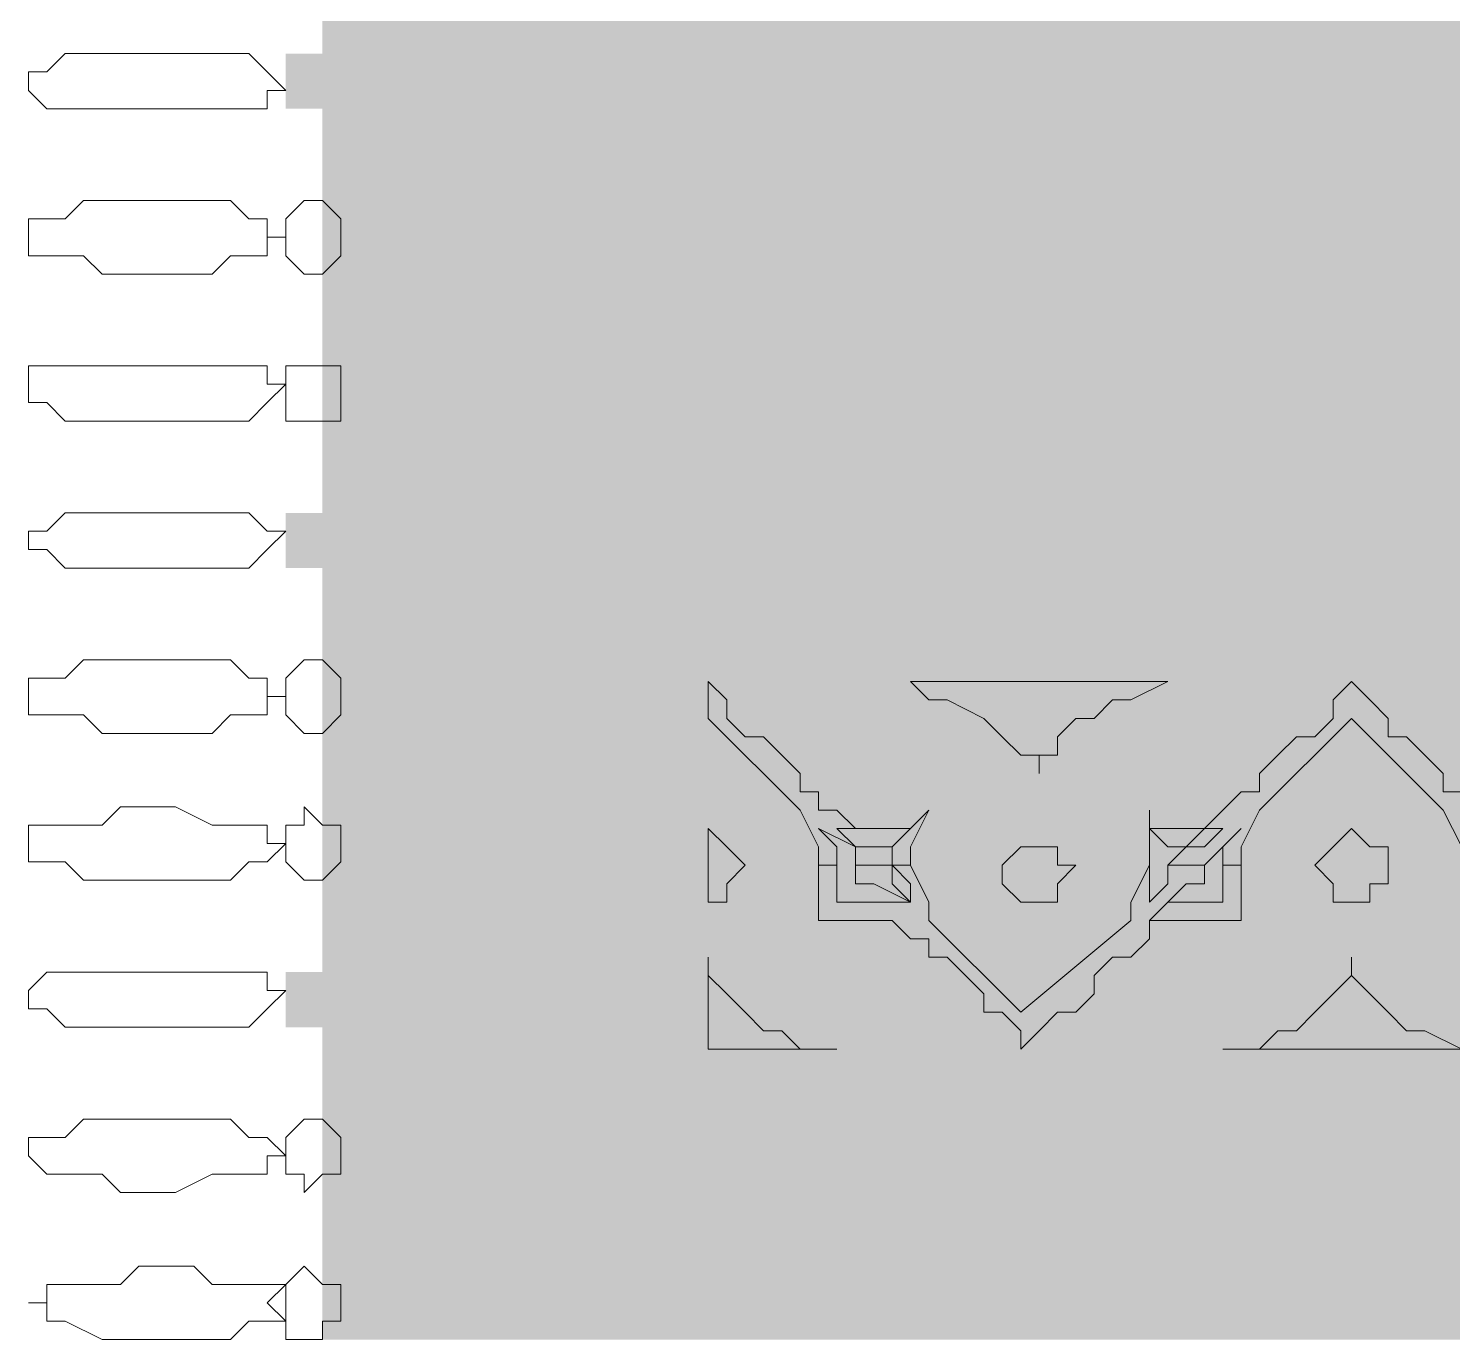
# Model space of a CAD drawing. Header units: inches. Extents: x 31 to 460, y 5 to 681.
# Drawn here: x 346.37 to 363.05, y 371.06 to 386.42 of the extents above; entities that cross this region are included whole.
import ezdxf

# ---------------------------------------------------------------- set-up
doc = ezdxf.new("R2010")
doc.units = ezdxf.units.IN
doc.header["$MEASUREMENT"] = 0

msp = doc.modelspace()

# ---------------------------------------------------------------- linework, layer by layer
at = {"color": 43, "linetype": 'Continuous', "lineweight": 13}
for p, q in [((346.583, 385.914), (346.798, 386.129)), ((346.798, 386.129), (347.014, 386.129)), ((347.014, 386.129), (347.229, 386.129)), ((347.229, 386.129), (347.444, 386.129)), ((347.444, 386.129), (347.874, 386.129)), ((347.874, 386.129), (348.09, 386.129)), ((348.09, 386.129), (348.52, 386.129)), ((348.52, 386.129), (348.735, 386.129)), ((348.735, 386.129), (348.95, 386.129)), ((348.95, 386.129), (349.165, 385.914)), ((346.368, 385.698), (346.368, 385.914)), ((346.368, 385.914), (346.368, 385.914)), ((346.368, 385.914), (346.583, 385.914)), ((349.165, 385.914), (349.165, 385.914)), ((349.165, 385.914), (349.165, 385.914)), ((349.165, 385.914), (349.381, 385.698)), ((346.583, 385.483), (346.368, 385.698)), ((346.368, 385.698), (346.368, 385.698)), ((346.368, 385.698), (346.368, 385.698)), ((349.381, 385.698), (349.165, 385.698)), ((349.165, 385.698), (349.165, 385.698)), ((349.165, 385.698), (349.165, 385.483)), ((346.798, 385.483), (346.583, 385.483)), ((347.014, 385.483), (346.798, 385.483)), ((347.229, 385.483), (347.014, 385.483)), ((347.444, 385.483), (347.229, 385.483)), ((347.874, 385.483), (347.444, 385.483)), ((348.09, 385.483), (347.874, 385.483)), ((348.52, 385.483), (348.09, 385.483)), ((348.735, 385.483), (348.52, 385.483)), ((348.95, 385.483), (348.735, 385.483)), ((349.165, 385.483), (348.95, 385.483)), ((346.798, 384.192), (347.014, 384.407)), ((347.014, 384.407), (347.229, 384.407)), ((347.229, 384.407), (347.444, 384.407)), ((347.444, 384.407), (347.874, 384.407)), ((347.874, 384.407), (348.09, 384.407)), ((348.09, 384.407), (348.52, 384.407)), ((348.52, 384.407), (348.735, 384.407)), ((348.735, 384.407), (348.95, 384.192)), ((349.596, 384.407), (349.381, 384.192)), ((349.811, 384.407), (349.596, 384.407)), ((349.596, 384.407), (349.596, 384.407)), ((350.026, 384.192), (349.811, 384.407)), ((346.368, 383.977), (346.368, 384.192)), ((346.368, 384.192), (346.583, 384.192)), ((346.583, 384.192), (346.798, 384.192)), ((348.95, 384.192), (349.165, 384.192)), ((349.165, 384.192), (349.165, 384.192)), ((349.165, 384.192), (349.165, 383.977)), ((349.381, 384.192), (349.381, 384.192)), ((349.381, 384.192), (349.381, 383.977)), ((350.026, 383.977), (350.026, 384.192)), ((350.026, 384.192), (350.026, 384.192)), ((346.368, 383.762), (346.368, 383.977)), ((346.368, 383.977), (346.368, 383.977)), ((346.368, 383.977), (346.368, 383.977)), ((349.165, 383.977), (349.381, 383.977)), ((349.381, 383.977), (349.165, 383.977)), ((349.165, 383.977), (349.165, 383.762)), ((349.381, 383.977), (349.381, 383.762)), ((350.026, 383.762), (350.026, 383.977)), ((346.583, 383.762), (346.368, 383.762)), ((346.798, 383.762), (346.583, 383.762)), ((347.014, 383.762), (346.798, 383.762)), ((347.229, 383.546), (347.014, 383.762)), ((348.735, 383.762), (348.52, 383.546)), ((348.95, 383.762), (348.735, 383.762)), ((349.165, 383.762), (348.95, 383.762)), ((349.165, 383.762), (349.165, 383.762)), ((349.381, 383.762), (349.381, 383.762)), ((349.381, 383.762), (349.596, 383.546)), ((349.811, 383.546), (350.026, 383.762)), ((350.026, 383.762), (350.026, 383.762)), ((347.444, 383.546), (347.229, 383.546)), ((347.874, 383.546), (347.444, 383.546)), ((348.09, 383.546), (347.874, 383.546)), ((348.52, 383.546), (348.09, 383.546)), ((349.596, 383.546), (349.811, 383.546)), ((349.596, 383.546), (349.596, 383.546)), ((346.368, 382.255), (346.368, 382.47)), ((346.368, 382.47), (346.583, 382.47)), ((346.583, 382.47), (346.798, 382.47)), ((346.798, 382.47), (347.014, 382.47)), ((347.014, 382.47), (347.229, 382.47)), ((347.229, 382.47), (347.444, 382.47)), ((347.444, 382.47), (347.874, 382.47)), ((347.874, 382.47), (348.09, 382.47)), ((348.09, 382.47), (348.52, 382.47)), ((348.52, 382.47), (348.735, 382.47)), ((348.735, 382.47), (348.95, 382.47)), ((348.95, 382.47), (349.165, 382.47)), ((349.165, 382.47), (349.165, 382.47)), ((349.165, 382.47), (349.165, 382.255)), ((349.596, 382.47), (349.381, 382.47)), ((349.381, 382.47), (349.381, 382.47)), ((349.381, 382.47), (349.381, 382.255)), ((349.811, 382.47), (349.596, 382.47)), ((349.596, 382.47), (349.596, 382.47)), ((350.026, 382.47), (349.811, 382.47)), ((350.026, 382.255), (350.026, 382.47)), ((350.026, 382.47), (350.026, 382.47)), ((346.368, 382.04), (346.368, 382.255)), ((346.368, 382.255), (346.368, 382.255)), ((349.165, 382.255), (349.381, 382.255)), ((349.381, 382.255), (349.165, 382.04)), ((349.381, 382.255), (349.381, 382.04)), ((350.026, 382.04), (350.026, 382.255)), ((346.583, 382.04), (346.368, 382.04)), ((346.368, 382.04), (346.368, 382.04)), ((346.798, 381.825), (346.583, 382.04)), ((349.165, 382.04), (348.95, 381.825)), ((349.165, 382.04), (349.165, 382.04)), ((349.165, 382.04), (349.165, 382.04)), ((349.381, 382.04), (349.381, 381.825)), ((350.026, 381.825), (350.026, 382.04)), ((347.014, 381.825), (346.798, 381.825)), ((347.229, 381.825), (347.014, 381.825)), ((347.444, 381.825), (347.229, 381.825)), ((347.874, 381.825), (347.444, 381.825)), ((348.09, 381.825), (347.874, 381.825)), ((348.52, 381.825), (348.09, 381.825)), ((348.735, 381.825), (348.52, 381.825)), ((348.95, 381.825), (348.735, 381.825)), ((349.381, 381.825), (349.596, 381.825)), ((349.596, 381.825), (349.811, 381.825)), ((349.596, 381.825), (349.596, 381.825)), ((349.811, 381.825), (350.026, 381.825)), ((346.583, 380.534), (346.798, 380.749)), ((346.798, 380.749), (347.014, 380.749)), ((347.014, 380.749), (347.229, 380.749)), ((347.229, 380.749), (347.444, 380.749)), ((347.444, 380.749), (347.874, 380.749)), ((347.874, 380.749), (348.09, 380.749)), ((348.09, 380.749), (348.52, 380.749)), ((348.52, 380.749), (348.735, 380.749)), ((348.735, 380.749), (348.95, 380.749)), ((348.95, 380.749), (349.165, 380.534)), ((346.368, 380.318), (346.368, 380.534)), ((346.368, 380.534), (346.368, 380.534)), ((346.368, 380.534), (346.368, 380.534)), ((346.368, 380.534), (346.583, 380.534)), ((349.165, 380.534), (349.165, 380.534)), ((349.165, 380.534), (349.165, 380.534)), ((349.165, 380.534), (349.381, 380.534)), ((349.381, 380.534), (349.165, 380.318)), ((346.583, 380.318), (346.368, 380.318)), ((346.368, 380.318), (346.368, 380.318)), ((346.798, 380.103), (346.583, 380.318)), ((349.165, 380.318), (348.95, 380.103)), ((349.165, 380.318), (349.165, 380.318)), ((349.165, 380.318), (349.165, 380.318)), ((347.014, 380.103), (346.798, 380.103)), ((347.229, 380.103), (347.014, 380.103)), ((347.444, 380.103), (347.229, 380.103)), ((347.874, 380.103), (347.444, 380.103)), ((348.09, 380.103), (347.874, 380.103)), ((348.52, 380.103), (348.09, 380.103)), ((348.735, 380.103), (348.52, 380.103)), ((348.95, 380.103), (348.735, 380.103)), ((346.798, 378.812), (347.014, 379.027)), ((347.014, 379.027), (347.229, 379.027)), ((347.229, 379.027), (347.444, 379.027)), ((347.444, 379.027), (347.874, 379.027)), ((347.874, 379.027), (348.09, 379.027)), ((348.09, 379.027), (348.52, 379.027)), ((348.52, 379.027), (348.735, 379.027)), ((348.735, 379.027), (348.95, 378.812)), ((349.596, 379.027), (349.381, 378.812)), ((349.811, 379.027), (349.596, 379.027)), ((349.596, 379.027), (349.596, 379.027)), ((350.026, 378.812), (349.811, 379.027)), ((346.368, 378.597), (346.368, 378.812)), ((346.368, 378.812), (346.583, 378.812)), ((346.583, 378.812), (346.798, 378.812)), ((348.95, 378.812), (349.165, 378.812)), ((349.165, 378.812), (349.165, 378.812)), ((349.165, 378.812), (349.165, 378.597)), ((349.381, 378.812), (349.381, 378.812)), ((349.381, 378.812), (349.381, 378.597)), ((350.026, 378.597), (350.026, 378.812)), ((350.026, 378.812), (350.026, 378.812)), ((354.33, 378.341), (354.33, 378.772)), ((354.33, 378.772), (354.545, 378.557)), ((356.913, 378.557), (356.697, 378.772)), ((356.697, 378.772), (359.71, 378.772)), ((359.71, 378.772), (359.28, 378.557)), ((361.647, 378.557), (361.862, 378.772)), ((361.862, 378.772), (362.077, 378.557)), ((346.368, 378.382), (346.368, 378.597)), ((346.368, 378.597), (346.368, 378.597)), ((346.368, 378.597), (346.368, 378.597)), ((349.165, 378.597), (349.381, 378.597)), ((349.381, 378.597), (349.165, 378.597)), ((349.165, 378.597), (349.165, 378.382)), ((349.381, 378.597), (349.381, 378.382)), ((350.026, 378.382), (350.026, 378.597)), ((354.545, 378.557), (354.545, 378.341)), ((357.128, 378.557), (356.913, 378.557)), ((357.558, 378.341), (357.128, 378.557)), ((359.065, 378.557), (358.849, 378.341)), ((359.28, 378.557), (359.065, 378.557)), ((361.647, 378.341), (361.647, 378.557)), ((362.077, 378.557), (362.293, 378.341)), ((346.583, 378.382), (346.368, 378.382)), ((346.798, 378.382), (346.583, 378.382)), ((347.014, 378.382), (346.798, 378.382)), ((347.229, 378.166), (347.014, 378.382)), ((348.735, 378.382), (348.52, 378.166)), ((348.95, 378.382), (348.735, 378.382)), ((349.165, 378.382), (348.95, 378.382)), ((349.165, 378.382), (349.165, 378.382)), ((349.381, 378.382), (349.381, 378.382)), ((349.381, 378.382), (349.596, 378.166)), ((349.811, 378.166), (350.026, 378.382)), ((350.026, 378.382), (350.026, 378.382)), ((355.406, 377.265), (354.33, 378.341)), ((354.545, 378.341), (354.761, 378.126)), ((357.773, 378.126), (357.558, 378.341)), ((357.558, 378.341), (357.558, 378.341)), ((358.634, 378.341), (358.419, 378.126)), ((358.849, 378.341), (358.634, 378.341)), ((361.862, 378.341), (360.786, 377.265)), ((361.432, 378.126), (361.647, 378.341)), ((362.938, 377.265), (361.862, 378.341)), ((362.293, 378.341), (362.293, 378.126)), ((347.444, 378.166), (347.229, 378.166)), ((347.874, 378.166), (347.444, 378.166)), ((348.09, 378.166), (347.874, 378.166)), ((348.52, 378.166), (348.09, 378.166)), ((349.596, 378.166), (349.811, 378.166)), ((349.596, 378.166), (349.596, 378.166)), ((354.761, 378.126), (354.976, 378.126)), ((354.976, 378.126), (355.191, 377.911)), ((357.989, 377.911), (357.773, 378.126)), ((358.419, 378.126), (358.419, 377.911)), ((361.001, 377.911), (361.217, 378.126)), ((361.217, 378.126), (361.432, 378.126)), ((362.293, 378.126), (362.508, 378.126)), ((362.508, 378.126), (362.723, 377.911)), ((355.191, 377.911), (355.406, 377.696)), ((358.204, 377.911), (357.989, 377.911)), ((358.419, 377.911), (358.204, 377.911)), ((358.204, 377.911), (358.204, 377.696)), ((358.204, 377.696), (358.204, 377.911)), ((360.786, 377.696), (361.001, 377.911)), ((362.723, 377.911), (362.938, 377.696)), ((355.406, 377.696), (355.406, 377.481)), ((360.786, 377.481), (360.786, 377.696)), ((362.938, 377.696), (362.938, 377.481)), ((355.406, 377.481), (355.621, 377.481)), ((355.621, 377.481), (355.621, 377.265)), ((360.356, 377.265), (360.571, 377.481)), ((360.571, 377.481), (360.786, 377.481)), ((362.938, 377.481), (363.153, 377.481)), ((347.229, 377.09), (347.444, 377.306)), ((347.444, 377.306), (347.874, 377.306)), ((347.874, 377.306), (348.09, 377.306)), ((348.09, 377.306), (348.52, 377.09)), ((349.811, 377.09), (349.596, 377.306)), ((349.596, 377.306), (349.596, 377.09)), ((355.621, 376.835), (355.406, 377.265)), ((355.621, 377.265), (355.837, 377.265)), ((355.837, 377.265), (356.052, 377.05)), ((356.697, 377.05), (356.913, 377.265)), ((356.913, 377.265), (356.697, 376.835)), ((359.495, 376.835), (359.495, 377.265)), ((359.495, 377.265), (359.495, 377.05)), ((360.141, 377.05), (360.356, 377.265)), ((360.356, 377.265), (360.356, 377.265)), ((360.786, 377.265), (360.571, 376.835)), ((363.153, 376.835), (362.938, 377.265)), ((346.368, 376.875), (346.368, 377.09)), ((346.368, 377.09), (346.583, 377.09)), ((346.583, 377.09), (346.798, 377.09)), ((346.798, 377.09), (347.014, 377.09)), ((347.014, 377.09), (347.229, 377.09)), ((348.52, 377.09), (348.735, 377.09)), ((348.735, 377.09), (348.95, 377.09)), ((348.95, 377.09), (349.165, 377.09)), ((349.165, 377.09), (349.165, 377.09)), ((349.165, 377.09), (349.165, 376.875)), ((349.596, 377.09), (349.381, 377.09)), ((349.381, 377.09), (349.381, 377.09)), ((349.381, 377.09), (349.381, 376.875)), ((350.026, 377.09), (349.811, 377.09)), ((350.026, 376.875), (350.026, 377.09)), ((350.026, 377.09), (350.026, 377.09)), ((354.545, 376.835), (354.33, 377.05)), ((354.33, 377.05), (354.33, 376.62)), ((356.052, 376.835), (355.621, 377.05)), ((355.621, 377.05), (355.837, 376.835)), ((356.052, 377.05), (355.837, 377.05)), ((355.837, 377.05), (355.837, 377.05)), ((355.837, 377.05), (356.052, 376.835)), ((356.052, 377.05), (356.267, 377.05)), ((356.267, 377.05), (356.052, 377.05)), ((356.052, 377.05), (356.052, 377.05)), ((356.267, 377.05), (356.267, 377.05)), ((356.267, 377.05), (356.482, 377.05)), ((356.482, 377.05), (356.267, 377.05)), ((356.267, 377.05), (356.267, 377.05)), ((356.482, 377.05), (356.697, 377.05)), ((356.482, 376.835), (356.697, 377.05)), ((356.697, 377.05), (356.482, 377.05)), ((356.482, 377.05), (356.482, 377.05)), ((359.495, 377.05), (359.71, 377.05)), ((359.71, 376.835), (359.495, 377.05)), ((359.495, 377.05), (359.495, 376.835)), ((359.71, 377.05), (359.925, 377.05)), ((359.925, 377.05), (359.925, 377.05)), ((359.925, 377.05), (360.141, 377.05)), ((360.141, 377.05), (359.925, 376.835)), ((360.571, 377.05), (360.141, 376.62)), ((360.141, 376.835), (360.356, 377.05)), ((360.356, 377.05), (360.141, 377.05)), ((360.141, 377.05), (360.141, 377.05)), ((360.356, 376.835), (360.571, 377.05)), ((360.356, 377.05), (360.356, 377.05)), ((361.862, 377.05), (361.647, 376.835)), ((362.077, 376.835), (361.862, 377.05)), ((346.368, 376.66), (346.368, 376.875)), ((346.368, 376.875), (346.368, 376.875)), ((349.165, 376.875), (349.381, 376.875)), ((349.381, 376.875), (349.165, 376.66)), ((349.381, 376.875), (349.381, 376.66)), ((350.026, 376.66), (350.026, 376.875)), ((354.761, 376.62), (354.545, 376.835)), ((354.545, 376.835), (354.545, 376.835)), ((354.545, 376.835), (354.545, 376.835)), ((355.621, 376.62), (355.621, 376.835)), ((355.837, 376.835), (355.837, 376.62)), ((356.052, 376.835), (356.267, 376.835)), ((356.052, 376.62), (356.052, 376.835)), ((356.267, 376.835), (356.267, 376.835)), ((356.267, 376.835), (356.267, 376.835)), ((356.267, 376.835), (356.482, 376.835)), ((356.482, 376.62), (356.482, 376.835)), ((356.482, 376.835), (356.482, 376.62)), ((356.697, 376.835), (356.697, 376.62)), ((357.773, 376.62), (357.989, 376.835)), ((357.989, 376.835), (357.989, 376.835)), ((357.989, 376.835), (358.204, 376.835)), ((358.204, 376.835), (358.419, 376.835)), ((358.419, 376.835), (358.419, 376.835)), ((358.419, 376.835), (358.419, 376.62)), ((359.495, 376.62), (359.495, 376.835)), ((359.495, 376.835), (359.495, 376.62)), ((359.71, 376.62), (359.925, 376.835)), ((359.925, 376.835), (359.71, 376.835)), ((359.71, 376.835), (359.71, 376.835)), ((359.925, 376.835), (359.925, 376.835)), ((359.925, 376.835), (359.925, 376.835)), ((359.925, 376.835), (360.141, 376.835)), ((359.925, 376.835), (359.925, 376.835)), ((360.141, 376.835), (360.141, 376.835)), ((360.356, 376.62), (360.356, 376.835)), ((360.571, 376.835), (360.571, 376.62)), ((361.647, 376.835), (361.432, 376.62)), ((361.647, 376.835), (361.647, 376.835)), ((361.647, 376.835), (361.647, 376.835)), ((362.293, 376.835), (362.077, 376.835)), ((362.077, 376.835), (362.077, 376.835)), ((362.293, 376.62), (362.293, 376.835)), ((346.583, 376.66), (346.368, 376.66)), ((346.368, 376.66), (346.368, 376.66)), ((346.798, 376.66), (346.583, 376.66)), ((347.014, 376.445), (346.798, 376.66)), ((348.95, 376.66), (348.735, 376.445)), ((349.165, 376.66), (348.95, 376.66)), ((349.165, 376.66), (349.165, 376.66)), ((349.165, 376.66), (349.165, 376.66)), ((349.381, 376.66), (349.381, 376.66)), ((349.381, 376.66), (349.596, 376.445)), ((349.811, 376.445), (350.026, 376.66)), ((350.026, 376.66), (350.026, 376.66)), ((354.33, 376.62), (354.33, 376.189)), ((354.33, 376.62), (354.33, 376.62)), ((354.545, 376.405), (354.761, 376.62)), ((355.621, 376.62), (355.621, 376.189)), ((355.837, 376.62), (355.621, 376.62)), ((355.621, 376.62), (355.621, 376.62)), ((355.837, 376.62), (355.621, 376.62)), ((355.837, 376.405), (355.837, 376.62)), ((355.837, 376.62), (355.837, 376.62)), ((356.482, 376.62), (356.052, 376.62)), ((356.052, 376.62), (356.052, 376.62)), ((356.052, 376.62), (356.052, 376.405)), ((356.482, 376.62), (356.052, 376.62)), ((356.052, 376.62), (356.052, 376.62)), ((356.697, 376.62), (356.482, 376.62)), ((356.482, 376.62), (356.697, 376.405)), ((356.482, 376.405), (356.482, 376.62)), ((356.482, 376.62), (356.482, 376.62)), ((356.697, 376.62), (356.482, 376.62)), ((356.482, 376.62), (356.482, 376.62)), ((356.482, 376.62), (356.482, 376.62)), ((356.482, 376.62), (356.482, 376.62)), ((356.913, 376.189), (356.697, 376.62)), ((356.697, 376.62), (356.697, 376.62)), ((357.773, 376.405), (357.773, 376.62)), ((357.773, 376.62), (357.773, 376.62)), ((358.634, 376.62), (358.419, 376.405)), ((358.419, 376.62), (358.634, 376.62)), ((359.495, 376.62), (359.28, 376.189)), ((359.495, 376.405), (359.495, 376.62)), ((359.495, 376.62), (359.495, 376.62)), ((359.495, 376.62), (359.495, 376.62)), ((359.495, 376.62), (359.495, 376.62)), ((359.495, 376.62), (359.495, 376.62)), ((360.141, 376.62), (359.71, 376.62)), ((359.71, 376.62), (359.71, 376.62)), ((359.71, 376.62), (359.71, 376.405)), ((360.141, 376.62), (359.71, 376.62)), ((359.71, 376.62), (359.71, 376.62)), ((359.71, 376.62), (359.71, 376.62)), ((360.141, 376.405), (360.141, 376.62)), ((360.141, 376.62), (360.141, 376.62)), ((360.141, 376.62), (360.141, 376.62)), ((360.141, 376.62), (360.141, 376.62)), ((360.571, 376.62), (360.356, 376.62)), ((360.356, 376.62), (360.356, 376.62)), ((360.356, 376.62), (360.356, 376.405)), ((360.571, 376.62), (360.356, 376.62)), ((360.571, 376.189), (360.571, 376.62)), ((360.571, 376.62), (360.571, 376.62)), ((361.432, 376.62), (361.647, 376.405)), ((362.293, 376.405), (362.293, 376.62)), ((347.229, 376.445), (347.014, 376.445)), ((347.444, 376.445), (347.229, 376.445)), ((347.874, 376.445), (347.444, 376.445)), ((348.09, 376.445), (347.874, 376.445)), ((348.52, 376.445), (348.09, 376.445)), ((348.735, 376.445), (348.52, 376.445)), ((349.596, 376.445), (349.811, 376.445)), ((349.596, 376.445), (349.596, 376.445)), ((354.545, 376.189), (354.545, 376.405)), ((354.545, 376.405), (354.545, 376.405)), ((355.837, 376.189), (355.837, 376.405)), ((356.052, 376.405), (356.052, 376.405)), ((356.052, 376.405), (356.052, 376.405)), ((356.052, 376.405), (356.267, 376.405)), ((356.267, 376.405), (356.267, 376.405)), ((356.267, 376.405), (356.267, 376.405)), ((356.267, 376.405), (356.697, 376.189)), ((356.697, 376.189), (356.482, 376.405)), ((356.697, 376.405), (356.697, 376.189)), ((357.989, 376.189), (357.773, 376.405)), ((358.419, 376.405), (358.419, 376.189)), ((359.495, 375.974), (359.925, 376.405)), ((359.71, 376.405), (359.495, 376.189)), ((359.495, 376.189), (359.495, 376.405)), ((359.925, 376.405), (359.925, 376.405)), ((359.925, 376.405), (359.925, 376.405)), ((359.925, 376.405), (360.141, 376.405)), ((360.141, 376.405), (360.141, 376.405)), ((360.141, 376.405), (360.141, 376.405)), ((360.356, 376.405), (360.356, 376.189)), ((361.647, 376.405), (361.647, 376.405)), ((361.647, 376.405), (361.647, 376.189)), ((362.077, 376.189), (362.077, 376.405)), ((362.077, 376.405), (362.293, 376.405)), ((354.33, 376.189), (354.545, 376.189)), ((355.621, 376.189), (355.621, 375.974)), ((356.052, 376.189), (355.837, 376.189)), ((355.837, 376.189), (355.837, 376.189)), ((356.267, 376.189), (356.052, 376.189)), ((356.052, 376.189), (356.052, 376.189)), ((356.482, 376.189), (356.267, 376.189)), ((356.267, 376.189), (356.267, 376.189)), ((356.697, 376.189), (356.482, 376.189)), ((356.482, 376.189), (356.482, 376.189)), ((356.913, 375.974), (356.913, 376.189)), ((358.204, 376.189), (357.989, 376.189)), ((357.989, 376.189), (357.989, 376.189)), ((358.419, 376.189), (358.204, 376.189)), ((358.419, 376.189), (358.419, 376.189)), ((359.28, 376.189), (359.28, 375.974)), ((359.71, 376.189), (359.495, 375.974)), ((359.925, 376.189), (359.71, 376.189)), ((359.71, 376.189), (359.71, 376.189)), ((360.141, 376.189), (359.925, 376.189)), ((360.356, 376.189), (360.141, 376.189)), ((360.141, 376.189), (360.141, 376.189)), ((360.141, 376.189), (360.141, 376.189)), ((360.356, 376.189), (360.356, 376.189)), ((360.571, 375.974), (360.571, 376.189)), ((361.647, 376.189), (361.862, 376.189)), ((361.862, 376.189), (362.077, 376.189)), ((355.621, 375.974), (355.837, 375.974)), ((355.837, 375.974), (355.837, 375.974)), ((355.837, 375.974), (356.052, 375.974)), ((356.052, 375.974), (356.267, 375.974)), ((356.267, 375.974), (356.482, 375.974)), ((356.482, 375.974), (356.482, 375.974)), ((356.482, 375.974), (356.697, 375.759)), ((357.989, 374.898), (356.913, 375.974)), ((359.28, 375.974), (357.989, 374.898)), ((359.495, 375.759), (359.495, 375.974)), ((359.495, 375.974), (359.71, 375.974)), ((359.71, 375.974), (359.71, 375.974)), ((359.71, 375.974), (359.925, 375.974)), ((359.925, 375.974), (360.141, 375.974)), ((360.141, 375.974), (360.141, 375.974)), ((360.141, 375.974), (360.356, 375.974)), ((360.356, 375.974), (360.571, 375.974)), ((356.697, 375.759), (356.913, 375.759)), ((356.913, 375.759), (356.913, 375.544)), ((359.28, 375.544), (359.495, 375.759)), ((354.33, 375.329), (354.33, 375.544)), ((354.33, 375.544), (354.33, 374.468)), ((356.913, 375.544), (357.128, 375.544)), ((357.128, 375.544), (357.343, 375.329)), ((358.849, 375.329), (359.065, 375.544)), ((359.065, 375.544), (359.28, 375.544)), ((361.862, 375.329), (361.862, 375.544)), ((361.862, 375.544), (361.862, 375.329)), ((346.368, 375.154), (346.583, 375.369)), ((346.583, 375.369), (346.798, 375.369)), ((346.798, 375.369), (347.014, 375.369)), ((347.014, 375.369), (347.229, 375.369)), ((347.229, 375.369), (347.444, 375.369)), ((347.444, 375.369), (347.874, 375.369)), ((347.874, 375.369), (348.09, 375.369)), ((348.09, 375.369), (348.52, 375.369)), ((348.52, 375.369), (348.735, 375.369)), ((348.735, 375.369), (348.95, 375.369)), ((348.95, 375.369), (349.165, 375.369)), ((349.165, 375.369), (349.165, 375.154)), ((354.545, 375.113), (354.33, 375.329)), ((357.343, 375.329), (357.558, 375.113)), ((358.849, 375.113), (358.849, 375.329)), ((361.862, 375.329), (361.647, 375.113)), ((362.077, 375.113), (361.862, 375.329)), ((346.368, 374.938), (346.368, 375.154)), ((346.368, 375.154), (346.368, 375.154)), ((346.368, 375.154), (346.368, 375.154)), ((349.165, 375.154), (349.165, 375.154)), ((349.165, 375.154), (349.381, 375.154)), ((349.381, 375.154), (349.165, 374.938)), ((354.761, 374.898), (354.545, 375.113)), ((354.545, 375.113), (354.545, 375.113)), ((357.558, 375.113), (357.558, 374.898)), ((358.634, 374.898), (358.849, 375.113)), ((361.647, 375.113), (361.432, 374.898)), ((361.647, 375.113), (361.647, 375.113)), ((362.293, 374.898), (362.077, 375.113)), ((362.077, 375.113), (362.077, 375.113)), ((346.583, 374.938), (346.368, 374.938)), ((346.368, 374.938), (346.368, 374.938)), ((346.798, 374.723), (346.583, 374.938)), ((349.165, 374.938), (348.95, 374.723)), ((349.165, 374.938), (349.165, 374.938)), ((349.165, 374.938), (349.165, 374.938)), ((354.976, 374.683), (354.761, 374.898)), ((357.558, 374.898), (357.773, 374.898)), ((357.773, 374.898), (357.989, 374.683)), ((358.204, 374.683), (358.419, 374.898)), ((358.419, 374.898), (358.634, 374.898)), ((361.432, 374.898), (361.217, 374.683)), ((362.508, 374.683), (362.293, 374.898)), ((347.014, 374.723), (346.798, 374.723)), ((347.229, 374.723), (347.014, 374.723)), ((347.444, 374.723), (347.229, 374.723)), ((347.874, 374.723), (347.444, 374.723)), ((348.09, 374.723), (347.874, 374.723)), ((348.52, 374.723), (348.09, 374.723)), ((348.735, 374.723), (348.52, 374.723)), ((348.95, 374.723), (348.735, 374.723)), ((355.191, 374.683), (354.976, 374.683)), ((355.406, 374.468), (355.191, 374.683)), ((357.989, 374.683), (357.989, 374.468)), ((357.989, 374.468), (358.204, 374.683)), ((361.001, 374.683), (360.786, 374.468)), ((361.217, 374.683), (361.001, 374.683)), ((362.723, 374.683), (362.508, 374.683)), ((363.153, 374.468), (362.723, 374.683)), ((354.33, 374.468), (355.837, 374.468)), ((355.837, 374.468), (355.406, 374.468)), ((360.786, 374.468), (360.356, 374.468)), ((360.356, 374.468), (363.369, 374.468)), ((346.798, 373.432), (347.014, 373.647)), ((347.014, 373.647), (347.229, 373.647)), ((347.229, 373.647), (347.444, 373.647)), ((347.444, 373.647), (347.874, 373.647)), ((347.874, 373.647), (348.09, 373.647)), ((348.09, 373.647), (348.52, 373.647)), ((348.52, 373.647), (348.735, 373.647)), ((348.735, 373.647), (348.95, 373.432)), ((349.596, 373.647), (349.381, 373.432)), ((349.811, 373.647), (349.596, 373.647)), ((349.596, 373.647), (349.596, 373.647)), ((350.026, 373.432), (349.811, 373.647)), ((346.368, 373.217), (346.368, 373.432)), ((346.368, 373.432), (346.368, 373.432)), ((346.368, 373.432), (346.583, 373.432)), ((346.583, 373.432), (346.798, 373.432)), ((348.95, 373.432), (349.165, 373.432)), ((349.165, 373.432), (349.165, 373.432)), ((349.165, 373.432), (349.165, 373.432)), ((349.165, 373.432), (349.381, 373.217)), ((349.381, 373.432), (349.381, 373.432)), ((349.381, 373.432), (349.381, 373.217)), ((350.026, 373.217), (350.026, 373.432)), ((350.026, 373.432), (350.026, 373.432)), ((346.583, 373.002), (346.368, 373.217)), ((346.368, 373.217), (346.368, 373.217)), ((346.368, 373.217), (346.368, 373.217)), ((349.381, 373.217), (349.165, 373.217)), ((349.165, 373.217), (349.165, 373.217)), ((349.165, 373.217), (349.165, 373.002)), ((349.381, 373.217), (349.381, 373.217)), ((349.381, 373.217), (349.381, 373.002)), ((350.026, 373.002), (350.026, 373.217)), ((350.026, 373.217), (350.026, 373.217)), ((346.798, 373.002), (346.583, 373.002)), ((347.014, 373.002), (346.798, 373.002)), ((347.229, 373.002), (347.014, 373.002)), ((347.444, 372.786), (347.229, 373.002)), ((348.52, 373.002), (348.09, 372.786)), ((348.735, 373.002), (348.52, 373.002)), ((348.95, 373.002), (348.735, 373.002)), ((349.165, 373.002), (348.95, 373.002)), ((349.381, 373.002), (349.596, 373.002)), ((349.596, 372.786), (349.811, 373.002)), ((349.596, 373.002), (349.596, 372.786)), ((349.811, 373.002), (350.026, 373.002)), ((347.874, 372.786), (347.444, 372.786)), ((348.09, 372.786), (347.874, 372.786)), ((347.444, 371.71), (347.659, 371.926)), ((347.659, 371.926), (347.874, 371.926)), ((347.874, 371.926), (348.305, 371.926)), ((348.305, 371.926), (348.52, 371.71)), ((349.596, 371.926), (349.381, 371.71)), ((349.811, 371.71), (349.596, 371.926)), ((346.583, 371.495), (346.583, 371.71)), ((346.583, 371.71), (346.798, 371.71)), ((346.798, 371.71), (346.798, 371.71)), ((346.798, 371.71), (347.229, 371.71)), ((347.229, 371.71), (347.444, 371.71)), ((348.52, 371.71), (348.735, 371.71)), ((348.735, 371.71), (348.95, 371.71)), ((348.95, 371.71), (349.165, 371.71)), ((349.381, 371.71), (349.165, 371.495)), ((349.165, 371.71), (349.381, 371.71)), ((349.381, 371.71), (349.381, 371.71)), ((349.381, 371.71), (349.381, 371.71)), ((349.381, 371.71), (349.381, 371.495)), ((350.026, 371.71), (349.811, 371.71)), ((349.811, 371.71), (349.811, 371.71)), ((350.026, 371.495), (350.026, 371.71)), ((346.583, 371.495), (346.368, 371.495)), ((346.368, 371.495), (346.583, 371.495)), ((346.583, 371.28), (346.583, 371.495)), ((349.165, 371.495), (349.381, 371.28)), ((349.381, 371.495), (349.381, 371.495)), ((349.381, 371.495), (349.381, 371.495)), ((349.381, 371.495), (349.381, 371.28)), ((350.026, 371.28), (350.026, 371.495)), ((346.798, 371.28), (346.583, 371.28)), ((347.229, 371.065), (346.798, 371.28)), ((346.798, 371.28), (346.798, 371.28)), ((348.95, 371.28), (348.735, 371.065)), ((349.165, 371.28), (348.95, 371.28)), ((349.381, 371.28), (349.165, 371.28)), ((349.381, 371.28), (349.381, 371.28)), ((349.381, 371.28), (349.381, 371.065)), ((349.811, 371.065), (349.811, 371.28)), ((349.811, 371.28), (350.026, 371.28)), ((347.444, 371.065), (347.229, 371.065)), ((347.659, 371.065), (347.444, 371.065)), ((347.874, 371.065), (347.659, 371.065)), ((348.305, 371.065), (347.874, 371.065)), ((348.52, 371.065), (348.305, 371.065)), ((348.735, 371.065), (348.52, 371.065)), ((349.381, 371.065), (349.596, 371.065)), ((349.596, 371.065), (349.811, 371.065))]:
    msp.add_line(p, q, dxfattribs=at)
for points in [[(349.811, 400.547), (350.672, 400.547), (349.811, 371.065), (350.672, 371.065)], [(349.596, 386.129), (349.381, 386.129), (349.381, 385.914)], [(349.596, 386.129), (349.381, 385.914), (349.381, 385.698)], [(350.026, 385.698), (349.596, 386.129), (349.381, 385.698)], [(350.026, 385.914), (349.811, 386.129), (349.596, 386.129)], [(350.026, 385.698), (350.026, 385.914), (349.596, 386.129)], [(350.026, 385.698), (349.596, 386.129), (349.596, 386.129)], [(350.026, 385.914), (350.026, 386.129), (349.811, 386.129)], [(349.381, 385.698), (349.381, 385.483), (349.596, 385.483)], [(350.026, 385.698), (349.381, 385.698), (349.381, 385.698)], [(350.026, 385.698), (349.381, 385.698), (349.596, 385.483)], [(349.596, 385.483), (349.811, 385.483), (350.026, 385.698)], [(350.026, 385.698), (349.596, 385.483), (349.596, 385.483)], [(349.596, 385.483), (350.026, 385.698), (350.026, 385.698)], [(349.811, 385.483), (350.026, 385.483), (350.026, 385.698)], [(349.596, 380.749), (349.381, 380.749), (349.381, 380.534)], [(349.596, 380.103), (349.596, 380.749), (349.381, 380.534)], [(350.026, 380.534), (349.811, 380.749), (349.596, 380.749)], [(349.596, 380.103), (350.026, 380.534), (349.596, 380.749)], [(349.596, 380.103), (349.596, 380.749), (349.596, 380.749)], [(350.026, 380.534), (350.026, 380.749), (349.811, 380.749)], [(349.381, 380.534), (349.381, 380.318), (349.596, 380.103)], [(349.596, 380.103), (349.381, 380.534), (349.381, 380.534)], [(349.596, 380.103), (349.381, 380.534), (349.596, 380.103)], [(349.596, 380.103), (350.026, 380.318), (350.026, 380.534)], [(349.596, 380.103), (350.026, 380.534), (350.026, 380.534)], [(349.381, 380.318), (349.381, 380.103), (349.596, 380.103)], [(349.596, 380.103), (349.811, 380.103), (350.026, 380.318)], [(349.811, 380.103), (350.026, 380.103), (350.026, 380.318)], [(349.596, 375.369), (349.381, 375.369), (349.381, 375.154)], [(349.596, 374.723), (349.596, 375.369), (349.381, 375.154)], [(350.026, 375.154), (349.811, 375.369), (349.596, 375.369)], [(349.596, 374.723), (350.026, 375.154), (349.596, 375.369)], [(349.596, 374.723), (349.596, 375.369), (349.596, 375.369)], [(350.026, 375.154), (350.026, 375.369), (349.811, 375.369)], [(349.381, 375.154), (349.381, 374.938), (349.596, 374.723)], [(349.596, 374.723), (349.381, 375.154), (349.381, 375.154)], [(349.596, 374.723), (349.381, 375.154), (349.596, 374.723)], [(349.596, 374.723), (350.026, 374.938), (350.026, 375.154)], [(349.596, 374.723), (350.026, 375.154), (350.026, 375.154)], [(349.381, 374.938), (349.381, 374.723), (349.596, 374.723)], [(349.596, 374.723), (349.811, 374.723), (350.026, 374.938)], [(349.811, 374.723), (350.026, 374.723), (350.026, 374.938)]]:
    msp.add_solid(points, dxfattribs=at)
at = {"color": 13, "linetype": 'Continuous', "lineweight": 13}
msp.add_solid([(410.712, 400.547), (350.672, 400.547), (410.712, 371.065), (350.672, 371.065)], dxfattribs=at)
at = {"color": 23, "linetype": 'Continuous', "lineweight": 13}
for points in [[(351.963, 399.041), (351.963, 385.914), (352.393, 398.395)], [(351.963, 385.914), (352.393, 385.914), (352.393, 398.395)], [(352.393, 373.217), (352.393, 385.914), (351.963, 385.914)], [(352.393, 373.217), (351.963, 385.914), (351.963, 372.571)], [(352.393, 373.217), (351.963, 372.571), (409.421, 372.571)], [(409.421, 372.571), (408.991, 373.217), (352.393, 373.217)]]:
    msp.add_solid(points, dxfattribs=at)

doc.saveas('drawing.dxf')
